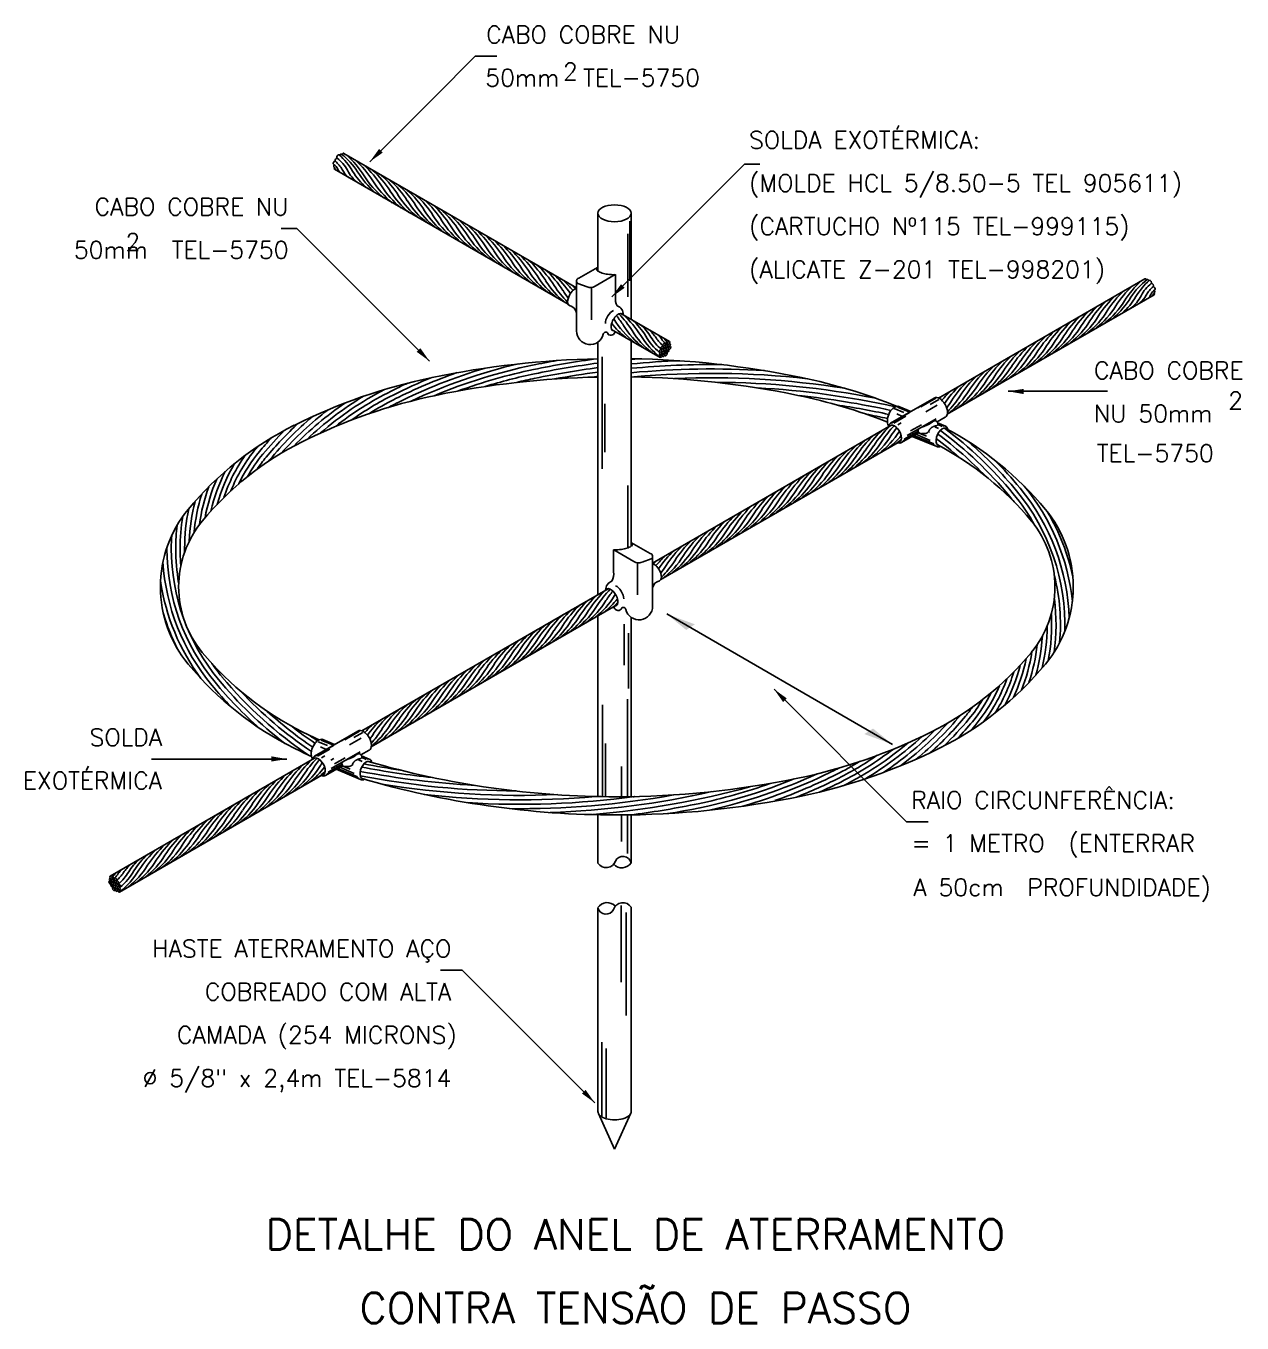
# Model space of a CAD drawing. Header units: millimetres. Extents: x -6664.7 to -6650.6, y -4620.2 to -4605.2.
import ezdxf
from ezdxf.enums import TextEntityAlignment as Align

# ---------------------------------------------------------------- set-up
doc = ezdxf.new("R2010")
doc.units = ezdxf.units.MM
doc.header["$LTSCALE"] = 10
doc.layers.add('Termotécnica', color=7, linetype='Continuous')
doc.styles.add('r140', font='romans.shx')
doc.styles.add('r80', font='romans.shx')

msp = doc.modelspace()

# ---------------------------------------------------------------- linework, layer by layer
at = {"layer": 'Termotécnica', "color": 2}
for p, q in [((-6659.953, -4606.049), (-6659.479, -4605.575)), ((-6659.229, -4605.575), (-6659.479, -4605.575)), ((-6660.701, -4606.798), (-6659.953, -4606.049)), ((-6658.307, -4608.258), (-6661.003, -4606.701)), ((-6658.403, -4608.449), (-6661.111, -4606.886)), ((-6657.898, -4608.364), (-6656.363, -4606.828)), ((-6656.183, -4606.828), (-6656.363, -4606.828)), ((-6658.058, -4607.395), (-6658.058, -4608.065)), ((-6657.675, -4607.395), (-6657.675, -4608.623)), ((-6661.546, -4607.572), (-6661.726, -4607.572)), ((-6660.01, -4609.107), (-6661.546, -4607.572)), ((-6658.281, -4608.147), (-6658.063, -4608.023)), ((-6658.09, -4608.241), (-6657.859, -4608.106)), ((-6657.855, -4608.106), (-6657.855, -4608.362)), ((-6654.116, -4609.535), (-6651.725, -4608.154)), ((-6658.307, -4608.315), (-6658.307, -4608.187)), ((-6658.185, -4608.248), (-6658.292, -4608.208)), ((-6658.134, -4608.256), (-6658.134, -4608.629)), ((-6658.307, -4608.315), (-6658.307, -4608.758)), ((-6654.012, -4609.721), (-6651.617, -4608.339)), ((-6657.229, -4608.88), (-6657.792, -4608.555)), ((-6657.337, -4609.065), (-6657.9, -4608.74)), ((-6658.058, -4608.887), (-6658.058, -4611.811)), ((-6657.675, -4608.87), (-6657.675, -4611.252)), ((-6653.308, -4609.457), (-6652.335, -4609.457)), ((-6652.155, -4609.457), (-6652.335, -4609.457)), ((-6657.426, -4611.446), (-6654.662, -4609.85)), ((-6654.335, -4609.889), (-6654.332, -4609.887)), ((-6657.33, -4611.637), (-6654.556, -4610.036)), ((-6657.878, -4611.294), (-6657.878, -4611.55)), ((-6657.643, -4611.429), (-6657.874, -4611.294)), ((-6657.452, -4611.335), (-6657.67, -4611.211)), ((-6657.599, -4611.444), (-6657.599, -4611.816)), ((-6657.548, -4611.435), (-6657.441, -4611.396)), ((-6657.426, -4611.503), (-6657.426, -4611.374)), ((-6657.426, -4611.503), (-6657.426, -4611.945)), ((-6660.793, -4613.39), (-6657.941, -4611.743)), ((-6660.685, -4613.574), (-6657.834, -4611.928)), ((-6658.058, -4612.058), (-6658.058, -4614.15)), ((-6657.262, -4612.036), (-6654.646, -4613.547)), ((-6657.675, -4612.075), (-6657.675, -4614.151)), ((-6656.019, -4612.907), (-6654.483, -4614.442)), ((-6663.708, -4615.073), (-6661.34, -4613.705)), ((-6662.98, -4613.716), (-6663.23, -4613.716)), ((-6661.661, -4613.716), (-6662.98, -4613.716)), ((-6663.601, -4615.258), (-6661.229, -4613.888)), ((-6658.058, -4614.362), (-6658.058, -4614.923)), ((-6657.675, -4614.363), (-6657.675, -4614.918)), ((-6654.233, -4614.442), (-6654.483, -4614.442)), ((-6658.058, -4615.438), (-6658.058, -4617.798)), ((-6657.675, -4615.432), (-6657.675, -4617.798)), ((-6659.632, -4616.162), (-6659.882, -4616.162)), ((-6658.096, -4617.697), (-6659.632, -4616.162)), ((-6657.865, -4618.235), (-6658.052, -4617.822)), ((-6657.865, -4618.235), (-6657.679, -4617.819))]:
    msp.add_line(p, q, dxfattribs=at)
at = {"layer": 'Termotécnica', "color": 1}
for p, q in [((-6657.688, -4607.485), (-6657.688, -4608.179)), ((-6657.714, -4607.633), (-6657.714, -4608.363)), ((-6657.256, -4608.888), (-6657.295, -4608.842)), ((-6658.01, -4609.057), (-6658.01, -4610.355)), ((-6657.979, -4610.161), (-6657.979, -4609.602)), ((-6657.713, -4610.547), (-6657.713, -4611.272)), ((-6657.754, -4612.153), (-6657.754, -4612.628)), ((-6657.705, -4612.257), (-6657.705, -4612.9)), ((-6658.005, -4613.089), (-6658.005, -4614.151)), ((-6657.716, -4613.021), (-6657.716, -4614.152)), ((-6657.97, -4613.536), (-6657.97, -4614.152)), ((-6657.784, -4613.802), (-6657.784, -4614.153)), ((-6662.1, -4614.144), (-6662.501, -4614.376)), ((-6662.099, -4614.39), (-6663.401, -4615.142)), ((-6657.784, -4614.364), (-6657.784, -4614.67)), ((-6657.716, -4614.364), (-6657.716, -4614.811)), ((-6663.682, -4615.081), (-6663.643, -4615.035)), ((-6657.788, -4615.413), (-6657.788, -4616.299)), ((-6657.732, -4615.493), (-6657.732, -4616.685)), ((-6658.014, -4616.995), (-6658.014, -4617.847)), ((-6657.965, -4617.069), (-6657.965, -4617.871))]:
    msp.add_line(p, q, dxfattribs=at)
at = {"layer": 'Termotécnica', "color": 2, "linetype": 'Continuous'}
for p, q in [((-6654.67, -4609.827), (-6654.165, -4609.535)), ((-6654.516, -4609.704), (-6654.626, -4609.658)), ((-6654.59, -4609.639), (-6654.448, -4609.698)), ((-6654.436, -4609.691), (-6654.572, -4609.634)), ((-6654.57, -4609.639), (-6654.44, -4609.694)), ((-6654.166, -4609.54), (-6654.355, -4609.649)), ((-6654.147, -4609.537), (-6654.317, -4609.636)), ((-6654.261, -4609.693), (-6654.129, -4609.616)), ((-6654.212, -4609.611), (-6654.109, -4609.552)), ((-6654.659, -4609.825), (-6654.45, -4609.704)), ((-6654.633, -4609.825), (-6654.491, -4609.743)), ((-6654.532, -4609.747), (-6654.598, -4609.719)), ((-6654.476, -4609.968), (-6654.14, -4609.774)), ((-6654.14, -4609.797), (-6654.145, -4609.8)), ((-6654.13, -4609.812), (-6654.037, -4609.758)), ((-6654.587, -4609.844), (-6654.548, -4609.821)), ((-6654.541, -4610.05), (-6654.341, -4609.934)), ((-6654.527, -4610.034), (-6654.345, -4609.929)), ((-6654.349, -4609.918), (-6654.511, -4610.011)), ((-6654.437, -4609.916), (-6654.313, -4609.844)), ((-6654.21, -4610.025), (-6654.376, -4609.955)), ((-6654.255, -4609.978), (-6654.349, -4609.939)), ((-6654.22, -4609.93), (-6654.232, -4609.925)), ((-6654.115, -4609.888), (-6654.157, -4609.87)), ((-6654.035, -4609.861), (-6654.124, -4609.823)), ((-6654.047, -4609.86), (-6654.121, -4609.829)), ((-6654.072, -4609.863), (-6654.121, -4609.843)), ((-6654.135, -4610.098), (-6654.418, -4609.979)), ((-6654.152, -4610.084), (-6654.411, -4609.975)), ((-6654.399, -4609.967), (-6654.17, -4610.064)), ((-6661.343, -4613.683), (-6660.839, -4613.392)), ((-6660.84, -4613.397), (-6661.028, -4613.505)), ((-6660.82, -4613.394), (-6660.99, -4613.492)), ((-6660.885, -4613.468), (-6660.782, -4613.409)), ((-6661.332, -4613.681), (-6661.123, -4613.561)), ((-6661.19, -4613.561), (-6661.299, -4613.515)), ((-6661.263, -4613.496), (-6661.121, -4613.555)), ((-6661.109, -4613.548), (-6661.245, -4613.491)), ((-6661.243, -4613.496), (-6661.113, -4613.55)), ((-6660.935, -4613.55), (-6660.802, -4613.473)), ((-6661.306, -4613.681), (-6661.164, -4613.6)), ((-6661.206, -4613.604), (-6661.272, -4613.576)), ((-6661.261, -4613.701), (-6661.221, -4613.678)), ((-6661.151, -4613.729), (-6661.118, -4613.711)), ((-6661.15, -4613.825), (-6660.813, -4613.631)), ((-6661.11, -4613.772), (-6660.987, -4613.701)), ((-6660.813, -4613.654), (-6660.818, -4613.657)), ((-6660.803, -4613.669), (-6660.71, -4613.615)), ((-6660.708, -4613.717), (-6660.797, -4613.68)), ((-6660.72, -4613.717), (-6660.794, -4613.685)), ((-6660.745, -4613.72), (-6660.794, -4613.7)), ((-6661.214, -4613.907), (-6661.014, -4613.791)), ((-6661.2, -4613.891), (-6661.018, -4613.786)), ((-6661.022, -4613.775), (-6661.184, -4613.868)), ((-6660.808, -4613.955), (-6661.091, -4613.835)), ((-6660.825, -4613.941), (-6661.084, -4613.831)), ((-6661.072, -4613.824), (-6660.843, -4613.921)), ((-6660.883, -4613.882), (-6661.05, -4613.811)), ((-6660.928, -4613.835), (-6661.022, -4613.795)), ((-6661.009, -4613.746), (-6661.005, -4613.743)), ((-6660.893, -4613.787), (-6660.905, -4613.782)), ((-6660.788, -4613.745), (-6660.83, -4613.727))]:
    msp.add_line(p, q, dxfattribs=at)
for points in [[(-6654.335, -4609.889), (-6654.339, -4609.892), (-6654.342, -4609.895), (-6654.344, -4609.898), (-6654.346, -4609.9), (-6654.348, -4609.903), (-6654.349, -4609.906), (-6654.349, -4609.909), (-6654.35, -4609.912), (-6654.35, -4609.915), (-6654.349, -4609.917), (-6654.349, -4609.92), (-6654.348, -4609.923), (-6654.347, -4609.926), (-6654.345, -4609.929), (-6654.343, -4609.931), (-6654.342, -4609.934), (-6654.34, -4609.936), (-6654.338, -4609.938), (-6654.336, -4609.94), (-6654.333, -4609.942), (-6654.331, -4609.943), (-6654.329, -4609.944), (-6654.327, -4609.945), (-6654.325, -4609.946), (-6654.323, -4609.947), (-6654.321, -4609.947), (-6654.319, -4609.947), (-6654.317, -4609.948), (-6654.315, -4609.948), (-6654.313, -4609.947), (-6654.311, -4609.947), (-6654.309, -4609.947), (-6654.307, -4609.947), (-6654.304, -4609.947), (-6654.301, -4609.947), (-6654.298, -4609.947), (-6654.295, -4609.947), (-6654.291, -4609.947), (-6654.287, -4609.947), (-6654.283, -4609.947), (-6654.278, -4609.946), (-6654.274, -4609.946), (-6654.269, -4609.945), (-6654.264, -4609.945), (-6654.259, -4609.944), (-6654.255, -4609.942), (-6654.251, -4609.941), (-6654.247, -4609.94), (-6654.244, -4609.938), (-6654.241, -4609.936), (-6654.238, -4609.933), (-6654.236, -4609.931), (-6654.234, -4609.928), (-6654.232, -4609.925), (-6654.23, -4609.922), (-6654.228, -4609.919), (-6654.227, -4609.916), (-6654.224, -4609.912), (-6654.222, -4609.909), (-6654.22, -4609.905), (-6654.218, -4609.902), (-6654.215, -4609.898), (-6654.213, -4609.895), (-6654.21, -4609.892), (-6654.207, -4609.888), (-6654.204, -4609.885), (-6654.201, -4609.882), (-6654.198, -4609.879), (-6654.194, -4609.876), (-6654.19, -4609.874), (-6654.185, -4609.871), (-6654.18, -4609.869), (-6654.175, -4609.866), (-6654.169, -4609.864), (-6654.163, -4609.862), (-6654.157, -4609.86), (-6654.151, -4609.858), (-6654.145, -4609.857), (-6654.139, -4609.855), (-6654.134, -4609.853), (-6654.13, -4609.851), (-6654.127, -4609.849), (-6654.124, -4609.847), (-6654.122, -4609.845), (-6654.12, -4609.843), (-6654.119, -4609.84), (-6654.119, -4609.837), (-6654.12, -4609.834), (-6654.12, -4609.831), (-6654.122, -4609.827), (-6654.124, -4609.824), (-6654.126, -4609.82), (-6654.128, -4609.816), (-6654.13, -4609.813), (-6654.132, -4609.81), (-6654.134, -4609.807), (-6654.136, -4609.805), (-6654.137, -4609.804), (-6654.138, -4609.803), (-6654.14, -4609.802), (-6654.141, -4609.801), (-6654.142, -4609.801), (-6654.143, -4609.8), (-6654.145, -4609.8), (-6654.147, -4609.799), (-6654.149, -4609.799), (-6654.151, -4609.799), (-6654.154, -4609.799), (-6654.157, -4609.799), (-6654.16, -4609.799), (-6654.163, -4609.8), (-6654.166, -4609.8), (-6654.169, -4609.802), (-6654.172, -4609.804), (-6654.175, -4609.806), (-6654.178, -4609.808), (-6654.181, -4609.81), (-6654.184, -4609.813), (-6654.187, -4609.815), (-6654.191, -4609.818), (-6654.194, -4609.82), (-6654.197, -4609.822), (-6654.2, -4609.824), (-6654.203, -4609.826), (-6654.206, -4609.828), (-6654.21, -4609.83), (-6654.213, -4609.832), (-6654.217, -4609.834), (-6654.22, -4609.836), (-6654.224, -4609.838), (-6654.228, -4609.84), (-6654.233, -4609.842), (-6654.237, -4609.844), (-6654.241, -4609.846), (-6654.246, -4609.848), (-6654.251, -4609.85), (-6654.256, -4609.852), (-6654.261, -4609.854), (-6654.267, -4609.856), (-6654.272, -4609.858), (-6654.278, -4609.86), (-6654.284, -4609.863), (-6654.289, -4609.865), (-6654.295, -4609.867), (-6654.301, -4609.87), (-6654.306, -4609.873), (-6654.312, -4609.875), (-6654.317, -4609.878), (-6654.322, -4609.881), (-6654.327, -4609.884), (-6654.332, -4609.887)], [(-6661.009, -4613.746), (-6661.012, -4613.749), (-6661.015, -4613.752), (-6661.017, -4613.754), (-6661.019, -4613.757), (-6661.021, -4613.76), (-6661.022, -4613.763), (-6661.023, -4613.766), (-6661.023, -4613.768), (-6661.023, -4613.771), (-6661.023, -4613.774), (-6661.022, -4613.777), (-6661.021, -4613.78), (-6661.02, -4613.783), (-6661.018, -4613.785), (-6661.017, -4613.788), (-6661.015, -4613.79), (-6661.013, -4613.793), (-6661.011, -4613.795), (-6661.009, -4613.797), (-6661.006, -4613.798), (-6661.004, -4613.8), (-6661.002, -4613.801), (-6661, -4613.802), (-6660.998, -4613.803), (-6660.996, -4613.804), (-6660.994, -4613.804), (-6660.992, -4613.804), (-6660.99, -4613.804), (-6660.989, -4613.804), (-6660.987, -4613.804), (-6660.984, -4613.804), (-6660.982, -4613.804), (-6660.98, -4613.804), (-6660.977, -4613.804), (-6660.974, -4613.804), (-6660.971, -4613.804), (-6660.968, -4613.804), (-6660.964, -4613.804), (-6660.96, -4613.804), (-6660.956, -4613.803), (-6660.952, -4613.803), (-6660.947, -4613.803), (-6660.942, -4613.802), (-6660.937, -4613.801), (-6660.933, -4613.8), (-6660.928, -4613.799), (-6660.924, -4613.798), (-6660.92, -4613.796), (-6660.917, -4613.794), (-6660.914, -4613.792), (-6660.911, -4613.79), (-6660.909, -4613.788), (-6660.907, -4613.785), (-6660.905, -4613.782), (-6660.903, -4613.779), (-6660.902, -4613.776), (-6660.9, -4613.772), (-6660.898, -4613.769), (-6660.896, -4613.766), (-6660.893, -4613.762), (-6660.891, -4613.759), (-6660.889, -4613.755), (-6660.886, -4613.752), (-6660.883, -4613.748), (-6660.881, -4613.745), (-6660.878, -4613.742), (-6660.874, -4613.739), (-6660.871, -4613.736), (-6660.867, -4613.733), (-6660.863, -4613.73), (-6660.858, -4613.728), (-6660.853, -4613.725), (-6660.848, -4613.723), (-6660.842, -4613.721), (-6660.836, -4613.719), (-6660.83, -4613.717), (-6660.824, -4613.715), (-6660.818, -4613.713), (-6660.812, -4613.712), (-6660.808, -4613.71), (-6660.803, -4613.708), (-6660.8, -4613.706), (-6660.797, -4613.704), (-6660.795, -4613.702), (-6660.793, -4613.699), (-6660.793, -4613.697), (-6660.792, -4613.694), (-6660.793, -4613.691), (-6660.794, -4613.687), (-6660.795, -4613.684), (-6660.797, -4613.68), (-6660.799, -4613.677), (-6660.801, -4613.673), (-6660.803, -4613.67), (-6660.805, -4613.667), (-6660.807, -4613.664), (-6660.809, -4613.662), (-6660.81, -4613.661), (-6660.811, -4613.659), (-6660.813, -4613.658), (-6660.814, -4613.658), (-6660.815, -4613.657), (-6660.817, -4613.657), (-6660.818, -4613.657), (-6660.82, -4613.656), (-6660.822, -4613.656), (-6660.825, -4613.656), (-6660.827, -4613.655), (-6660.83, -4613.655), (-6660.833, -4613.656), (-6660.836, -4613.656), (-6660.839, -4613.657), (-6660.842, -4613.659), (-6660.845, -4613.66), (-6660.848, -4613.662), (-6660.851, -4613.665), (-6660.854, -4613.667), (-6660.857, -4613.669), (-6660.861, -4613.672), (-6660.864, -4613.674), (-6660.867, -4613.677), (-6660.87, -4613.679), (-6660.873, -4613.681), (-6660.876, -4613.683), (-6660.88, -4613.685), (-6660.883, -4613.687), (-6660.886, -4613.689), (-6660.89, -4613.691), (-6660.894, -4613.693), (-6660.897, -4613.695), (-6660.901, -4613.697), (-6660.906, -4613.699), (-6660.91, -4613.701), (-6660.915, -4613.703), (-6660.919, -4613.705), (-6660.924, -4613.707), (-6660.929, -4613.709), (-6660.935, -4613.711), (-6660.94, -4613.713), (-6660.946, -4613.715), (-6660.951, -4613.717), (-6660.957, -4613.719), (-6660.963, -4613.722), (-6660.968, -4613.724), (-6660.974, -4613.727), (-6660.98, -4613.729), (-6660.985, -4613.732), (-6660.991, -4613.735), (-6660.996, -4613.738), (-6661, -4613.74), (-6661.005, -4613.743)]]:
    msp.add_lwpolyline(points, dxfattribs=at)
at = {"layer": 'Termotécnica', "color": 1}
for centre, radius, start, end in [((-6661.341, -4607.073), 0.37, 30.3266, 49.3529), ((-6661.352, -4607.104), 0.443, 27.8916, 51.8956), ((-6661.609, -4607.336), 0.829, 31.1561, 48.2228), ((-6661.572, -4607.392), 0.872, 33.2358, 51.565), ((-6661.803, -4607.625), 1.23, 32.6958, 47.3042), ((-6661.702, -4607.683), 1.23, 32.6958, 47.3042), ((-6661.185, -4606.933), 0.123, 23.4003, 58.2522), ((-6661.25, -4606.959), 0.168, 22.5158, 37.6287), ((-6660.874, -4606.777), 0.225, 208.3621, 220.5033), ((-6660.788, -4606.777), 0.258, 205.0488, 231.9622), ((-6660.558, -4606.685), 0.455, 207.7193, 231.3103), ((-6660.208, -4606.493), 0.807, 210.9261, 228.5641), ((-6659.808, -4606.25), 1.23, 212.6958, 227.3042), ((-6661.602, -4607.741), 1.23, 32.6958, 47.3042), ((-6661.502, -4607.799), 1.23, 32.6958, 47.3042), ((-6661.402, -4607.856), 1.23, 32.6958, 47.3042), ((-6659.924, -4606.438), 0.992, 211.7897, 231.5197), ((-6659.824, -4606.496), 0.992, 211.7897, 231.5197), ((-6659.724, -4606.554), 0.992, 211.7897, 231.5197), ((-6661.302, -4607.914), 1.23, 32.6958, 47.3042), ((-6661.202, -4607.972), 1.23, 32.6958, 47.3042), ((-6659.624, -4606.612), 0.992, 211.7897, 231.5197), ((-6659.524, -4606.669), 0.992, 211.7897, 231.5197), ((-6661.101, -4608.03), 1.23, 32.6958, 47.3042), ((-6659.423, -4606.727), 0.992, 211.7897, 231.5197), ((-6661.001, -4608.088), 1.23, 32.6958, 47.3042), ((-6660.901, -4608.145), 1.23, 32.6958, 47.3042), ((-6659.323, -4606.785), 0.992, 211.7897, 231.5197), ((-6659.223, -4606.843), 0.992, 211.7897, 231.5197), ((-6660.801, -4608.203), 1.23, 32.6958, 47.3042), ((-6660.701, -4608.261), 1.23, 32.6958, 47.3042), ((-6659.123, -4606.901), 0.992, 211.7897, 231.5197), ((-6659.023, -4606.959), 0.992, 211.7897, 231.5197), ((-6660.601, -4608.319), 1.23, 32.6958, 47.3042), ((-6658.923, -4607.016), 0.992, 211.7897, 231.5197), ((-6660.5, -4608.377), 1.23, 32.6958, 47.3042), ((-6660.4, -4608.435), 1.23, 32.6958, 47.3042), ((-6658.822, -4607.074), 0.992, 211.7897, 231.5197), ((-6658.722, -4607.132), 0.992, 211.7897, 231.5197), ((-6660.3, -4608.492), 1.23, 32.6958, 47.3042), ((-6660.2, -4608.55), 1.23, 32.6958, 47.3042), ((-6660.1, -4608.608), 1.23, 32.6958, 47.3042), ((-6658.622, -4607.19), 0.992, 211.7897, 231.5197), ((-6658.522, -4607.248), 0.992, 211.7897, 231.5197), ((-6658.422, -4607.306), 0.992, 211.7897, 231.5197), ((-6660, -4608.666), 1.23, 32.6958, 47.3042), ((-6659.899, -4608.724), 1.23, 32.6958, 47.3042), ((-6658.322, -4607.363), 0.992, 211.7897, 231.5197), ((-6658.221, -4607.421), 0.992, 211.7897, 231.5197), ((-6659.799, -4608.782), 1.23, 32.6958, 47.3042), ((-6658.121, -4607.479), 0.992, 211.7897, 231.5197), ((-6659.699, -4608.839), 1.23, 32.6958, 47.3042), ((-6659.599, -4608.897), 1.23, 32.6958, 47.3042), ((-6658.021, -4607.537), 0.992, 211.7897, 231.5197), ((-6657.921, -4607.595), 0.992, 211.7897, 231.5197), ((-6659.499, -4608.955), 1.23, 32.6958, 47.3042), ((-6659.398, -4609.013), 1.23, 33.8958, 47.3042), ((-6657.821, -4607.653), 0.992, 211.7897, 231.5197), ((-6657.721, -4607.71), 0.992, 211.7897, 225.9712), ((-6659.298, -4609.071), 1.23, 39.3822, 47.3042), ((-6657.62, -4607.768), 0.992, 211.7897, 217.957), ((-6659.198, -4609.129), 1.23, 44.2791, 47.3042), ((-6651.126, -4609.191), 1.23, 133.1944, 147.3042), ((-6651.026, -4609.133), 1.23, 133.1944, 147.3042), ((-6650.925, -4609.075), 1.23, 133.1944, 147.3042), ((-6651.156, -4608.845), 0.872, 128.435, 146.7642), ((-6651.119, -4608.789), 0.829, 131.7772, 148.8439), ((-6651.376, -4608.557), 0.443, 128.1044, 152.1084), ((-6651.387, -4608.526), 0.37, 130.6471, 149.6734), ((-6651.543, -4608.386), 0.123, 121.7478, 156.5997), ((-6651.478, -4608.412), 0.168, 142.3713, 157.4842), ((-6651.326, -4609.307), 1.23, 133.1944, 147.3042), ((-6651.226, -4609.249), 1.23, 133.1944, 147.3042), ((-6652.804, -4607.888), 0.992, 308.4803, 328.2103), ((-6652.92, -4607.703), 1.23, 312.6958, 327.3042), ((-6652.52, -4607.946), 0.807, 311.4359, 329.0739), ((-6652.17, -4608.138), 0.455, 308.6897, 332.2807), ((-6651.941, -4608.23), 0.258, 308.0378, 334.9512), ((-6651.854, -4608.23), 0.225, 319.4967, 331.6379), ((-6658.797, -4609.36), 1.23, 32.6958, 39.2056), ((-6658.697, -4609.418), 1.23, 32.6958, 44.1805), ((-6658.598, -4609.475), 1.23, 32.6958, 47.3042), ((-6651.627, -4609.48), 1.23, 133.1944, 147.3042), ((-6651.526, -4609.422), 1.23, 133.1944, 147.3042), ((-6653.104, -4608.062), 0.992, 308.4803, 328.2103), ((-6651.426, -4609.364), 1.23, 133.1944, 147.3042), ((-6653.004, -4608.004), 0.992, 308.4803, 328.2103), ((-6652.904, -4607.946), 0.992, 308.4803, 328.2103), ((-6657.12, -4608.057), 0.992, 218.1925, 231.5197), ((-6657.019, -4608.115), 0.992, 210.3852, 231.5197), ((-6656.919, -4608.173), 0.992, 211.7897, 231.5197), ((-6658.159, -4609.206), 0.761, 30.6583, 49.3417), ((-6656.819, -4608.231), 0.992, 211.7897, 231.5197), ((-6657.892, -4609.083), 0.514, 29.5979, 50.4021), ((-6657.919, -4609.207), 0.649, 34.5242, 45.4758), ((-6651.927, -4609.654), 1.23, 133.1944, 147.3042), ((-6651.827, -4609.596), 1.23, 133.1944, 147.3042), ((-6653.405, -4608.235), 0.992, 308.4803, 328.2103), ((-6651.727, -4609.538), 1.23, 133.1944, 147.3042), ((-6653.305, -4608.177), 0.992, 308.4803, 328.2103), ((-6653.204, -4608.12), 0.992, 308.4803, 328.2103), ((-6656.719, -4608.288), 0.992, 211.7897, 231.5197), ((-6656.837, -4608.418), 0.779, 210.883, 229.117), ((-6656.915, -4608.505), 0.621, 211.4044, 228.5956), ((-6656.504, -4608.181), 1.099, 216.7715, 223.2285), ((-6657.649, -4609.11), 0.418, 38.4865, 48.8227), ((-6656.908, -4608.543), 0.516, 216.6069, 223.3931), ((-6652.127, -4609.769), 1.23, 133.1944, 147.3042), ((-6652.027, -4609.711), 1.23, 133.1944, 147.3042), ((-6653.605, -4608.351), 0.992, 308.4803, 328.2103), ((-6653.505, -4608.293), 0.992, 308.4803, 328.2103), ((-6652.428, -4609.943), 1.23, 133.1944, 147.3042), ((-6652.328, -4609.885), 1.23, 133.1944, 147.3042), ((-6653.906, -4608.524), 0.992, 308.4803, 328.2103), ((-6652.228, -4609.827), 1.23, 133.1944, 147.3042), ((-6653.805, -4608.467), 0.992, 308.4803, 328.2103), ((-6653.705, -4608.409), 0.992, 308.4803, 328.2103), ((-6657.55, -4615.265), 6.342, 106.6402, 116.5651), ((-6657.55, -4615.265), 6.291, 103.1739, 115.1435), ((-6657.55, -4615.265), 6.24, 101.7009, 112.6839), ((-6657.55, -4615.265), 6.189, 101.7009, 110.1008), ((-6656.739, -4619.178), 10.236, 100.0717, 101.7009), ((-6656.739, -4619.178), 10.185, 97.4636, 101.7009), ((-6656.739, -4619.178), 10.134, 97.4787, 101.7009), ((-6656.739, -4619.178), 10.082, 97.5169, 101.7009), ((-6656.739, -4619.178), 10.134, 94.8107, 95.297), ((-6656.739, -4619.178), 10.082, 92.1053, 95.324), ((-6656.739, -4619.178), 10.031, 89.3384, 95.3513), ((-6656.739, -4619.178), 9.98, 86.4994, 95.3788), ((-6652.628, -4610.058), 1.23, 133.1944, 147.3042), ((-6652.528, -4610.001), 1.23, 133.1944, 147.3042), ((-6654.106, -4608.64), 0.992, 308.4803, 328.2103), ((-6654.006, -4608.582), 0.992, 308.4803, 328.2103), ((-6657.55, -4615.265), 6.496, 114.6527, 116.5651), ((-6657.55, -4615.265), 6.445, 112.1893, 116.5651), ((-6657.55, -4615.265), 6.394, 109.586, 116.5651), ((-6657.55, -4615.265), 6.138, 101.7009, 107.1883), ((-6657.55, -4615.265), 6.086, 101.7009, 103.7822), ((-6656.739, -4619.178), 10.031, 97.5555, 100.4705), ((-6656.739, -4619.178), 9.98, 97.5945, 97.8672), ((-6656.739, -4619.178), 9.929, 83.5851, 95.22), ((-6656.739, -4619.178), 9.877, 81.0227, 92.5212), ((-6656.739, -4619.178), 9.826, 78.8562, 89.7618), ((-6652.929, -4610.232), 1.23, 133.1945, 147.3042), ((-6652.829, -4610.174), 1.23, 133.1944, 147.3042), ((-6654.406, -4608.814), 0.992, 308.4803, 328.2103), ((-6652.728, -4610.116), 1.23, 133.1944, 147.3042), ((-6654.306, -4608.756), 0.992, 308.4803, 328.2103), ((-6654.206, -4608.698), 0.992, 308.4803, 328.2103), ((-6658.78, -4612.805), 3.797, 117.4743, 130.9809), ((-6658.78, -4612.805), 3.745, 116.5651, 128.2752), ((-6658.78, -4612.805), 3.694, 116.5651, 125.3209), ((-6656.739, -4619.178), 9.775, 77.4536, 86.9317), ((-6656.739, -4619.178), 9.724, 77.6854, 84.0193), ((-6653.229, -4610.405), 1.23, 133.1945, 135.3175), ((-6653.129, -4610.348), 1.23, 133.1945, 140.2435), ((-6653.029, -4610.29), 1.23, 133.1945, 145.692), ((-6654.707, -4608.987), 0.992, 314.6327, 328.2103), ((-6654.607, -4608.929), 0.992, 308.4803, 328.2103), ((-6654.507, -4608.871), 0.992, 308.4803, 328.2103), ((-6658.78, -4612.805), 3.899, 124.5306, 135.8655), ((-6658.78, -4612.805), 3.848, 121.2349, 133.4885), ((-6658.78, -4612.805), 3.643, 116.5651, 122.0419), ((-6658.78, -4612.805), 3.592, 116.5651, 118.3127), ((-6656.739, -4619.178), 9.673, 77.7848, 81.4032), ((-6654.807, -4609.045), 0.992, 322.6158, 328.2103), ((-6658.78, -4612.805), 4.002, 130.206, 140.3607), ((-6658.78, -4612.805), 3.95, 127.4945, 138.2481), ((-6656.804, -4619.215), 9.673, 77.4601, 78.9751), ((-6658.78, -4612.805), 4.104, 135.1036, 140.3607), ((-6658.78, -4612.805), 4.053, 132.7174, 140.3607), ((-6653.93, -4610.81), 1.23, 133.1945, 147.3042), ((-6653.83, -4610.752), 1.23, 133.8479, 147.3042), ((-6655.408, -4609.392), 0.992, 307.4734, 327.9514), ((-6653.73, -4610.695), 1.23, 136.9765, 147.3042), ((-6653.63, -4610.637), 1.23, 141.9318, 147.3042), ((-6656.922, -4613.686), 4.667, 44.0174, 53.1297), ((-6656.922, -4613.686), 4.719, 39.6393, 53.1585), ((-6656.922, -4613.686), 4.77, 39.6393, 52.881), ((-6658.78, -4612.805), 4.206, 139.9162, 140.3607), ((-6658.78, -4612.805), 4.155, 137.4984, 140.3607), ((-6654.231, -4610.984), 1.23, 133.1945, 147.3042), ((-6654.131, -4610.926), 1.23, 133.1945, 147.3042), ((-6655.709, -4609.565), 0.992, 308.4803, 328.2103), ((-6654.031, -4610.868), 1.23, 133.1945, 147.3042), ((-6655.608, -4609.508), 0.992, 308.4803, 328.2103), ((-6655.508, -4609.45), 0.992, 307.4734, 328.2103), ((-6655.308, -4609.334), 0.992, 307.4734, 320.1834), ((-6655.208, -4609.276), 0.992, 307.4734, 311.9784), ((-6656.971, -4613.715), 4.667, 48.4087, 52.6375), ((-6656.922, -4613.686), 4.821, 39.6393, 49.1621), ((-6660.623, -4611.278), 1.865, 144.6169, 161.5676), ((-6660.623, -4611.278), 1.814, 140.3607, 158.356), ((-6660.623, -4611.278), 1.762, 140.3607, 154.8267), ((-6660.623, -4611.278), 1.711, 140.3607, 150.8874), ((-6660.623, -4611.278), 1.66, 140.3607, 146.392), ((-6660.623, -4611.278), 1.609, 140.3607, 141.0814), ((-6654.532, -4611.157), 1.23, 133.1945, 147.3042), ((-6654.431, -4611.099), 1.23, 133.1945, 147.3042), ((-6656.009, -4609.739), 0.992, 308.4803, 328.2103), ((-6654.331, -4611.042), 1.23, 133.1945, 147.3042), ((-6655.909, -4609.681), 0.992, 308.4803, 328.2103), ((-6655.809, -4609.623), 0.992, 308.4803, 328.2103), ((-6656.922, -4613.686), 4.872, 39.6393, 44.7932), ((-6660.623, -4611.278), 1.967, 153.0254, 167.2704), ((-6660.623, -4611.278), 1.916, 149.0986, 164.524), ((-6654.732, -4611.273), 1.23, 133.1945, 147.3042), ((-6654.632, -4611.215), 1.23, 133.1945, 147.3042), ((-6656.209, -4609.855), 0.992, 308.4803, 328.2103), ((-6656.109, -4609.797), 0.992, 308.4803, 328.2103), ((-6660.623, -4611.278), 2.07, 159.7538, 172.3011), ((-6660.623, -4611.278), 2.018, 156.5463, 169.8406), ((-6655.032, -4611.446), 1.23, 133.1945, 147.3042), ((-6654.932, -4611.389), 1.23, 133.1945, 147.3042), ((-6656.51, -4610.028), 0.992, 308.4803, 328.2103), ((-6654.832, -4611.331), 1.23, 133.1945, 147.3042), ((-6656.41, -4609.97), 0.992, 308.4803, 328.2103), ((-6656.31, -4609.912), 0.992, 308.4803, 328.2103), ((-6655.079, -4612.16), 2.531, 6.1136, 39.3921), ((-6660.623, -4611.278), 2.121, 162.7107, 174.92), ((-6655.233, -4611.562), 1.23, 133.1945, 147.3042), ((-6655.133, -4611.504), 1.23, 133.1945, 147.3042), ((-6656.71, -4610.144), 0.992, 308.4803, 328.2103), ((-6656.61, -4610.086), 0.992, 308.4803, 328.2103), ((-6655.079, -4612.16), 2.326, 37.7016, 39.6393), ((-6655.079, -4612.16), 2.377, 28.8747, 39.6393), ((-6655.079, -4612.16), 2.428, 358.1011, 39.6393), ((-6655.079, -4612.16), 2.479, 1.7166, 39.6393), ((-6660.623, -4611.278), 2.223, 168.0393, 180), ((-6660.623, -4611.278), 2.172, 165.4614, 177.7981), ((-6655.533, -4611.736), 1.23, 133.1945, 147.3042), ((-6655.433, -4611.678), 1.23, 133.1945, 147.3042), ((-6657.011, -4610.317), 0.992, 308.4803, 328.2103), ((-6655.333, -4611.62), 1.23, 133.1945, 147.3042), ((-6656.911, -4610.259), 0.992, 308.4803, 328.2103), ((-6656.81, -4610.202), 0.992, 308.4803, 328.2103), ((-6655.079, -4612.16), 2.582, 12.3782, 30.3322), ((-6660.623, -4611.278), 2.326, 173.3369, 180), ((-6660.623, -4611.278), 2.275, 170.5938, 180), ((-6655.834, -4611.909), 1.23, 133.1945, 147.3042), ((-6655.734, -4611.851), 1.23, 133.1945, 147.3042), ((-6657.311, -4610.491), 0.992, 308.4803, 328.2103), ((-6655.633, -4611.793), 1.23, 133.1945, 147.3042), ((-6657.211, -4610.433), 0.992, 308.4803, 328.2103), ((-6657.111, -4610.375), 0.992, 308.4803, 328.2103), ((-6660.623, -4611.278), 2.377, 176.3328, 180), ((-6656.034, -4612.025), 1.23, 133.1945, 147.3042), ((-6655.934, -4611.967), 1.23, 133.1945, 147.3042), ((-6657.512, -4610.606), 0.992, 308.4803, 328.2103), ((-6657.411, -4610.549), 0.992, 308.4803, 328.2103), ((-6660.623, -4611.278), 2.428, 179.6856, 180), ((-6660.623, -4611.278), 2.428, 180, 219.6393), ((-6660.623, -4611.278), 2.377, 180, 219.6393), ((-6660.623, -4611.278), 2.326, 180, 189.7955), ((-6660.623, -4611.278), 2.275, 180, 184.8643), ((-6660.623, -4611.278), 2.223, 180, 181.0433), ((-6656.335, -4612.198), 1.23, 133.1945, 146.15), ((-6656.234, -4612.14), 1.23, 133.1945, 147.3042), ((-6657.812, -4610.78), 0.992, 308.4803, 328.2103), ((-6656.134, -4612.083), 1.23, 133.1945, 147.3042), ((-6657.712, -4610.722), 0.992, 308.4803, 328.2103), ((-6657.612, -4610.664), 0.992, 308.4803, 328.2103), ((-6660.623, -4611.278), 2.479, 183.5924, 219.6393), ((-6656.535, -4612.314), 1.23, 133.1945, 135.8139), ((-6656.435, -4612.256), 1.23, 133.1945, 140.663), ((-6658.012, -4610.896), 0.992, 314.0497, 328.2103), ((-6657.912, -4610.838), 0.992, 307.4733, 328.2103), ((-6658.113, -4610.953), 0.992, 322.0854, 328.2103), ((-6655.079, -4612.16), 2.377, 354.9428, 13.8357), ((-6660.623, -4611.278), 2.531, 188.5327, 216.5226), ((-6657.132, -4612.661), 1.23, 132.6958, 147.3042), ((-6657.032, -4612.603), 1.23, 135.9971, 147.3042), ((-6657.332, -4612.777), 1.23, 132.6958, 147.3042), ((-6657.232, -4612.719), 1.23, 132.6958, 147.3042), ((-6658.81, -4611.359), 0.992, 308.4803, 328.2103), ((-6658.709, -4611.301), 0.992, 308.4803, 328.2103), ((-6658.609, -4611.243), 0.992, 308.4803, 321.5146), ((-6656.931, -4612.546), 1.23, 140.9099, 147.3042), ((-6658.509, -4611.185), 0.992, 308.4803, 313.4503), ((-6655.079, -4612.16), 2.326, 352.0922, 7.3513), ((-6660.623, -4611.278), 2.582, 197.0036, 206.8057), ((-6657.633, -4612.95), 1.23, 132.6958, 147.3042), ((-6657.532, -4612.893), 1.23, 132.6958, 147.3042), ((-6659.11, -4611.532), 0.992, 308.4803, 328.2103), ((-6657.432, -4612.835), 1.23, 132.6958, 147.3042), ((-6659.01, -4611.474), 0.992, 308.4803, 328.2103), ((-6658.91, -4611.416), 0.992, 308.4803, 328.2103), ((-6655.079, -4612.16), 2.275, 349.4653, 3.0074), ((-6657.833, -4613.066), 1.23, 132.6958, 147.3042), ((-6657.733, -4613.008), 1.23, 132.6958, 147.3042), ((-6659.31, -4611.648), 0.992, 308.4803, 328.2103), ((-6659.21, -4611.59), 0.992, 308.4803, 328.2103), ((-6655.079, -4612.16), 2.223, 346.9685, 359.4886), ((-6658.133, -4613.24), 1.23, 132.6958, 147.3042), ((-6658.033, -4613.182), 1.23, 132.6958, 147.3042), ((-6659.611, -4611.821), 0.992, 308.4803, 328.2103), ((-6657.933, -4613.124), 1.23, 132.6958, 147.3042), ((-6659.511, -4611.763), 0.992, 308.4803, 328.2103), ((-6659.411, -4611.706), 0.992, 308.4803, 328.2103), ((-6655.079, -4612.16), 2.172, 344.3518, 356.4425), ((-6658.434, -4613.413), 1.23, 132.6958, 147.3042), ((-6658.334, -4613.355), 1.23, 132.6958, 147.3042), ((-6659.911, -4611.995), 0.992, 308.4803, 328.2103), ((-6658.234, -4613.297), 1.23, 132.6958, 147.3042), ((-6659.811, -4611.937), 0.992, 308.4803, 328.2103), ((-6659.711, -4611.879), 0.992, 308.4803, 328.2103), ((-6655.079, -4612.16), 2.07, 338.546, 351.2111), ((-6655.079, -4612.16), 2.121, 341.5561, 353.712), ((-6660.623, -4611.278), 2.326, 214.945, 219.6393), ((-6658.634, -4613.529), 1.23, 132.6958, 147.3042), ((-6658.534, -4613.471), 1.23, 132.6958, 147.3042), ((-6660.112, -4612.11), 0.992, 308.4803, 328.2103), ((-6660.012, -4612.053), 0.992, 308.4803, 328.2103), ((-6655.079, -4612.16), 1.967, 331.6721, 346.146), ((-6655.079, -4612.16), 2.018, 335.2739, 348.7557), ((-6658.78, -4609.752), 4.77, 219.6393, 232.4592), ((-6658.78, -4609.752), 4.719, 219.6393, 236.2528), ((-6658.935, -4613.702), 1.23, 132.6958, 147.3042), ((-6658.835, -4613.644), 1.23, 132.6958, 147.3042), ((-6660.412, -4612.284), 0.992, 308.4803, 328.2103), ((-6658.734, -4613.587), 1.23, 132.6958, 147.3042), ((-6660.312, -4612.226), 0.992, 308.4803, 328.2103), ((-6660.212, -4612.168), 0.992, 308.4803, 328.2103), ((-6655.079, -4612.16), 1.865, 323.0072, 340.3433), ((-6655.079, -4612.16), 1.916, 327.6389, 343.3538), ((-6658.78, -4609.752), 4.872, 219.6393, 223.7025), ((-6658.78, -4609.752), 4.821, 219.6393, 228.4025), ((-6658.78, -4609.752), 4.667, 222.8837, 236.1806), ((-6659.135, -4613.818), 1.23, 132.6958, 147.3042), ((-6659.035, -4613.76), 1.23, 132.6958, 147.3042), ((-6660.613, -4612.4), 0.992, 308.4803, 328.2103), ((-6660.512, -4612.342), 0.992, 308.4803, 328.2103), ((-6655.079, -4612.16), 1.814, 317.4635, 337.0665), ((-6655.079, -4612.16), 1.762, 320.3607, 333.4557), ((-6659.436, -4613.991), 1.23, 132.6958, 147.3042), ((-6659.335, -4613.934), 1.23, 132.6958, 147.3042), ((-6660.913, -4612.573), 0.992, 308.4803, 328.2103), ((-6659.235, -4613.876), 1.23, 132.6958, 147.3042), ((-6660.813, -4612.515), 0.992, 308.4803, 328.2103), ((-6660.713, -4612.457), 0.992, 308.4803, 328.2103), ((-6655.079, -4612.16), 1.66, 320.3607, 324.7662), ((-6655.079, -4612.16), 1.711, 320.3607, 329.4099), ((-6658.78, -4609.752), 4.616, 227.6613, 235.9926), ((-6659.736, -4614.165), 1.23, 132.6958, 143.821), ((-6659.636, -4614.107), 1.23, 132.6958, 147.3042), ((-6659.536, -4614.049), 1.23, 132.6958, 147.3042), ((-6661.113, -4612.689), 0.992, 308.4803, 328.2103), ((-6661.013, -4612.631), 0.992, 308.4803, 328.2103), ((-6656.922, -4610.633), 4.002, 309.5528, 319.913), ((-6656.922, -4610.633), 4.053, 312.0806, 320.3607), ((-6656.922, -4610.633), 4.104, 314.4512, 320.3607), ((-6658.78, -4609.752), 4.565, 231.7551, 235.9562), ((-6659.936, -4614.281), 1.23, 132.6958, 133.7845), ((-6659.836, -4614.223), 1.23, 132.6958, 138.5729), ((-6661.414, -4612.862), 0.992, 317.309, 328.2103), ((-6661.314, -4612.804), 0.992, 309.4279, 328.2103), ((-6661.214, -4612.747), 0.992, 308.4803, 328.2103), ((-6656.922, -4610.633), 3.899, 303.8313, 315.2157), ((-6656.922, -4610.633), 3.95, 306.821, 317.5535), ((-6656.922, -4610.633), 4.155, 316.8015, 320.3607), ((-6658.751, -4609.723), 4.565, 234.6383, 235.9562), ((-6661.514, -4612.92), 0.992, 325.1889, 328.2103), ((-6656.922, -4610.633), 3.797, 296.6903, 310.3271), ((-6656.922, -4610.633), 3.848, 300.501, 312.851), ((-6660.437, -4614.57), 1.23, 135.3377, 147.3042), ((-6656.922, -4610.633), 3.694, 296.5651, 304.6218), ((-6656.922, -4610.633), 3.745, 296.5651, 307.6014), ((-6660.738, -4614.743), 1.23, 132.6958, 147.3042), ((-6660.638, -4614.685), 1.23, 132.6958, 147.3042), ((-6662.215, -4613.325), 0.992, 308.4803, 328.2103), ((-6660.537, -4614.627), 1.23, 132.6958, 147.3042), ((-6662.115, -4613.267), 0.992, 308.4803, 328.2103), ((-6662.015, -4613.209), 0.992, 308.4803, 322.8284), ((-6660.337, -4614.512), 1.23, 140.1589, 147.3042), ((-6661.915, -4613.151), 0.992, 308.4723, 314.6905), ((-6660.237, -4614.454), 1.23, 145.5298, 147.3042), ((-6658.963, -4604.26), 9.775, 259.1002, 266.9317), ((-6658.963, -4604.26), 9.724, 259.1497, 264.0193), ((-6658.938, -4604.223), 9.724, 259.1497, 261.6721), ((-6658.152, -4608.173), 6.342, 286.2257, 296.5651), ((-6656.922, -4610.633), 3.592, 296.5651, 297.5318), ((-6656.922, -4610.633), 3.643, 296.5651, 301.3092), ((-6661.038, -4614.917), 1.23, 132.6958, 147.3042), ((-6660.938, -4614.859), 1.23, 132.6958, 147.3042), ((-6660.838, -4614.801), 1.23, 132.6958, 147.3042), ((-6662.416, -4613.441), 0.992, 308.4803, 328.2103), ((-6662.315, -4613.383), 0.992, 308.4803, 328.2103), ((-6658.963, -4604.26), 9.826, 259.1542, 269.7618), ((-6658.963, -4604.26), 9.877, 260.6948, 272.5212), ((-6658.152, -4608.173), 6.24, 278.2692, 292.2964), ((-6658.152, -4608.173), 6.189, 281.7009, 289.7031), ((-6658.152, -4608.173), 6.291, 282.7335, 294.7177), ((-6658.152, -4608.173), 6.394, 289.586, 296.5651), ((-6658.152, -4608.173), 6.445, 291.8019, 296.5651), ((-6658.152, -4608.173), 6.496, 294.2291, 296.5651), ((-6661.239, -4615.032), 1.23, 132.6958, 147.3042), ((-6661.138, -4614.974), 1.23, 132.6958, 147.3042), ((-6662.716, -4613.614), 0.992, 308.4803, 328.2103), ((-6662.616, -4613.556), 0.992, 308.4803, 328.2103), ((-6662.516, -4613.498), 0.992, 308.4803, 328.2103), ((-6658.963, -4604.26), 9.929, 263.5851, 275.0631), ((-6658.963, -4604.26), 9.98, 266.4994, 277.6625), ((-6658.963, -4604.26), 10.031, 269.291, 280.22), ((-6658.963, -4604.26), 10.082, 272.0041, 282.742), ((-6658.963, -4604.26), 10.134, 274.8107, 285.2345), ((-6658.963, -4604.26), 9.98, 277.5523, 277.6625), ((-6661.539, -4615.206), 1.23, 132.6958, 147.3042), ((-6661.439, -4615.148), 1.23, 132.6958, 147.3042), ((-6663.017, -4613.788), 0.992, 308.4803, 328.2103), ((-6661.339, -4615.09), 1.23, 132.6958, 147.3042), ((-6662.916, -4613.73), 0.992, 308.4803, 328.2103), ((-6662.816, -4613.672), 0.992, 308.4803, 328.2103), ((-6658.963, -4604.26), 10.185, 277.4636, 281.7009), ((-6661.739, -4615.321), 1.23, 132.6958, 147.3042), ((-6661.639, -4615.264), 1.23, 132.6958, 147.3042), ((-6663.217, -4613.903), 0.992, 308.4803, 328.2103), ((-6663.117, -4613.845), 0.992, 308.4803, 328.2103), ((-6662.04, -4615.495), 1.23, 132.6958, 147.3042), ((-6661.94, -4615.437), 1.23, 132.6958, 147.3042), ((-6663.517, -4614.077), 0.992, 308.4803, 328.2103), ((-6661.84, -4615.379), 1.23, 132.6958, 147.3042), ((-6663.417, -4614.019), 0.992, 308.4803, 328.2103), ((-6663.317, -4613.961), 0.992, 308.4803, 328.2103), ((-6662.34, -4615.668), 1.23, 132.6958, 147.3042), ((-6662.24, -4615.611), 1.23, 132.6958, 147.3042), ((-6662.14, -4615.553), 1.23, 132.6958, 147.3042), ((-6663.718, -4614.192), 0.992, 308.4803, 328.2103), ((-6663.618, -4614.135), 0.992, 308.4803, 328.2103), ((-6663.046, -4615.276), 0.514, 129.5979, 150.4021), ((-6662.778, -4615.399), 0.761, 130.6583, 149.3417), ((-6664.018, -4614.366), 0.992, 308.4803, 328.2103), ((-6663.918, -4614.308), 0.992, 308.4803, 328.2103), ((-6663.818, -4614.25), 0.992, 308.4803, 328.2103), ((-6664.029, -4614.736), 0.516, 316.6069, 323.3931), ((-6664.434, -4614.374), 1.099, 316.7715, 323.2285), ((-6663.288, -4615.303), 0.418, 131.1773, 141.5135), ((-6664.023, -4614.698), 0.621, 311.4044, 328.5956), ((-6664.218, -4614.481), 0.992, 308.4803, 328.2103), ((-6664.101, -4614.611), 0.779, 310.883, 329.117), ((-6663.019, -4615.4), 0.649, 134.5242, 145.4758), ((-6664.118, -4614.424), 0.992, 308.4803, 328.2103)]:
    msp.add_arc(centre, radius, start, end, dxfattribs=at)
at = {"layer": 'Termotécnica', "color": 2}
for centre, radius, start, end in [((-6658.274, -4608.18), 0.0337, 102.1285, 236.7264), ((-6658.049, -4608.042), 0.0237, 125.9145, 180), ((-6658.049, -4608.042), 0.0237, 180, 234.0855), ((-6657.959, -4607.919), 0.176, 234.0855, 253.3008), ((-6657.899, -4607.718), 0.386, 253.3008, 262.9165), ((-6657.859, -4607.396), 0.711, 262.9165, 270), ((-6657.859, -4607.396), 0.711, 270, 270.3054), ((-6658.143, -4608.158), 0.0984, 245.1775, 302.656), ((-6657.703, -4608.389), 0.154, 170.001, 210.5797), ((-6658.412, -4608.569), 0.108, 11.9622, 77.2181), ((-6657.878, -4608.574), 0.115, 1.0319, 68.5707), ((-6658.149, -4608.759), 0.157, 179.2906, 346.3834), ((-6657.969, -4608.799), 0.0276, 11.8088, 173.7694), ((-6657.909, -4608.759), 0.0482, 226.0585, 356.1628), ((-6657.84, -4619.621), 10.543, 91.187, 101.7009), ((-6657.84, -4619.621), 10.543, 78.2991, 89.1031), ((-6658.65, -4615.708), 6.547, 101.7009, 116.5651), ((-6657.84, -4619.621), 10.332, 91.2113, 101.7009), ((-6657.84, -4619.621), 10.332, 78.2991, 89.0847), ((-6657.029, -4615.708), 6.547, 68.1456, 78.2991), ((-6658.65, -4615.708), 6.336, 101.7009, 116.5651), ((-6657.029, -4615.708), 6.336, 68.491, 78.2991), ((-6659.88, -4613.247), 3.797, 116.5651, 140.3607), ((-6655.799, -4613.247), 3.797, 39.6393, 62.3935), ((-6659.88, -4613.247), 3.585, 116.5651, 140.3607), ((-6655.799, -4613.247), 3.585, 39.6393, 62.2371), ((-6661.723, -4611.721), 1.404, 140.3607, 180), ((-6653.957, -4611.721), 1.404, 0, 39.6393), ((-6661.723, -4611.721), 1.192, 140.3607, 180), ((-6653.957, -4611.721), 1.192, 0, 39.6393), ((-6657.874, -4610.583), 0.711, 269.6946, 270), ((-6657.874, -4610.583), 0.711, 270, 277.0835), ((-6657.834, -4610.905), 0.386, 277.0835, 286.6992), ((-6657.774, -4611.106), 0.176, 286.6992, 305.9145), ((-6657.774, -4611.353), 0.176, 54.0855, 55.8454), ((-6657.774, -4611.353), 0.176, 54.0855, 55.8454), ((-6657.684, -4611.23), 0.0237, 0, 54.0855), ((-6657.684, -4611.23), 0.0237, 305.9145, 360), ((-6657.59, -4611.346), 0.0984, 237.344, 294.8225), ((-6657.459, -4611.368), 0.0337, 303.2736, 77.8715), ((-6658.03, -4611.576), 0.154, 329.4203, 9.999), ((-6661.723, -4611.721), 1.404, 180, 219.6393), ((-6661.723, -4611.721), 1.192, 180, 219.6393), ((-6657.855, -4611.762), 0.115, 111.4293, 178.9681), ((-6657.321, -4611.756), 0.108, 102.7819, 168.0378), ((-6653.957, -4611.721), 1.192, 320.3607, 0), ((-6653.957, -4611.721), 1.404, 320.3607, 0), ((-6656.831, -4612.488), 1.23, 146.4559, 147.3042), ((-6657.824, -4611.947), 0.0482, 183.8372, 313.9415), ((-6657.764, -4611.987), 0.0276, 6.2306, 168.1912), ((-6657.583, -4611.947), 0.157, 193.6166, 0.7094), ((-6659.88, -4610.194), 3.585, 219.6393, 243.4349), ((-6655.799, -4610.194), 3.585, 296.5651, 320.3607), ((-6659.88, -4610.194), 3.797, 219.6393, 243.4349), ((-6655.799, -4610.194), 3.797, 296.5651, 320.3607), ((-6658.65, -4607.734), 6.336, 243.4349, 245.3913), ((-6657.029, -4607.734), 6.336, 281.7009, 296.5651), ((-6658.65, -4607.734), 6.547, 243.4349, 245.3909), ((-6657.029, -4607.734), 6.547, 281.7009, 296.5651), ((-6657.84, -4603.821), 10.332, 253.8092, 270), ((-6657.84, -4603.821), 10.543, 253.7502, 270), ((-6657.84, -4603.821), 10.332, 270, 281.7009), ((-6657.84, -4603.821), 10.543, 270, 281.7009)]:
    msp.add_arc(centre, radius, start, end, dxfattribs=at)
at = {"layer": 'Termotécnica', "color": 3}
msp.add_arc((-6657.959, -4608.166), 0.176, 124.1546, 125.9145, dxfattribs=at)
at = {"layer": 'Termotécnica', "color": 2, "linetype": 'Continuous'}
for centre, radius, start, end in [((-6657.963, -4614.862), 0.113, 212.6596, 341.5062), ((-6657.782, -4614.847), 0.129, 222.9404, 326.551), ((-6657.769, -4614.94), 0.0965, 13.0205, 154.4475), ((-6657.951, -4615.508), 0.129, 42.9404, 146.551), ((-6657.964, -4615.416), 0.0965, 193.0205, 334.4475), ((-6657.77, -4615.493), 0.113, 32.6596, 161.5062)]:
    msp.add_arc(centre, radius, start, end, dxfattribs=at)
at = {"layer": 'Termotécnica', "color": 2}
for centre, major_axis, ratio, start_param, end_param in [((-6661.11, -4606.81), (0.0105, 0.0181), 0.525888, 0, 3.241353), ((-6661.089, -4606.774), (0.0105, 0.0184), 0.512264, 0, 3.141593), ((-6661.068, -4606.737), (0.0107, 0.0186), 0.509483, 0, 3.141593), ((-6661.041, -4606.728), (0.0107, 0.0186), 0.509483, 0, 1.654363), ((-6661.014, -4606.719), (0.0107, 0.0186), 0.509483, 0, 1.590196), ((-6661.105, -4606.839), (0.0107, 0.0186), 0.509483, 1.529143, 3.020447), ((-6661.1, -4606.867), (0.0107, 0.0186), 0.509483, 1.789007, 3.141593), ((-6651.714, -4608.172), (-0.0107, 0.0186), 0.509483, 4.692989, 6.283185), ((-6658.335, -4608.365), (0.056, 0.0971), 0.509483, 0.462189, 3.197667), ((-6651.687, -4608.181), (-0.0107, 0.0186), 0.509483, 4.628823, 6.283185), ((-6651.66, -4608.19), (-0.0107, 0.0186), 0.509483, 3.141593, 6.283185), ((-6651.639, -4608.227), (-0.0105, 0.0184), 0.512264, 3.141593, 6.283185), ((-6651.618, -4608.263), (-0.0105, 0.0181), 0.525888, 3.041833, 6.283185), ((-6651.623, -4608.292), (-0.0107, 0.0186), 0.509483, 3.262738, 4.754042), ((-6651.628, -4608.32), (-0.0107, 0.0186), 0.509483, 3.141593, 4.494178), ((-6657.898, -4608.618), (0.056, 0.0971), 0.509483, 0.592674, 2.428779), ((-6657.832, -4608.656), (0.056, 0.0971), 0.509483, -0.307028, 3.431018), ((-6654.622, -4609.753), (0.05, 0.119), 0.57735, 6.283178, 9.080513), ((-6657.398, -4611.553), (-0.056, 0.0971), 0.509483, 3.085519, 5.820996), ((-6657.901, -4611.843), (-0.056, 0.0971), 0.509483, 2.852167, 6.590213), ((-6657.835, -4611.805), (-0.056, 0.0971), 0.509483, 3.854407, 5.690512), ((-6660.748, -4613.844), (-0.0417, -0.099), 0.522813, 3.006565, 6.283185), ((-6657.866, -4617.798), (-0.192, 0), 0.509483, 0, 3.141593)]:
    msp.add_ellipse(centre, major_axis=major_axis, ratio=ratio, start_param=start_param, end_param=end_param, dxfattribs=at)
for centre, major_axis in [((-6657.866, -4607.395), (0.192, 0)), ((-6657.294, -4608.916), (0.0107, 0.0186)), ((-6657.267, -4608.907), (0.0107, 0.0186)), ((-6657.24, -4608.898), (0.0107, 0.0186)), ((-6657.234, -4608.926), (0.0107, 0.0186)), ((-6657.336, -4608.989), (0.0107, 0.0186)), ((-6657.331, -4609.018), (0.0107, 0.0186)), ((-6657.326, -4609.046), (0.0107, 0.0186)), ((-6657.315, -4608.952), (0.0107, 0.0186)), ((-6657.309, -4608.981), (0.0107, 0.0186)), ((-6657.304, -4609.01), (0.0107, 0.0186)), ((-6657.298, -4609.037), (0.0107, 0.0186)), ((-6657.288, -4608.944), (0.0107, 0.0186)), ((-6657.283, -4608.972), (0.0107, 0.0186)), ((-6657.277, -4609), (0.0107, 0.0186)), ((-6657.272, -4609.029), (0.0107, 0.0186)), ((-6657.261, -4608.936), (0.0107, 0.0186)), ((-6657.256, -4608.963), (0.0107, 0.0186)), ((-6657.251, -4608.992), (0.0107, 0.0186)), ((-6657.229, -4608.955), (0.0107, 0.0186)), ((-6663.698, -4615.091), (-0.0107, 0.0186)), ((-6663.708, -4615.148), (-0.0107, 0.0186)), ((-6663.703, -4615.119), (-0.0107, 0.0186)), ((-6663.687, -4615.185), (-0.0107, 0.0186)), ((-6663.682, -4615.156), (-0.0107, 0.0186)), ((-6663.676, -4615.128), (-0.0107, 0.0186)), ((-6663.671, -4615.1), (-0.0107, 0.0186)), ((-6663.666, -4615.222), (-0.0107, 0.0186)), ((-6663.661, -4615.193), (-0.0107, 0.0186)), ((-6663.655, -4615.165), (-0.0107, 0.0186)), ((-6663.65, -4615.136), (-0.0107, 0.0186)), ((-6663.644, -4615.108), (-0.0107, 0.0186)), ((-6663.639, -4615.23), (-0.0107, 0.0186)), ((-6663.633, -4615.202), (-0.0107, 0.0186)), ((-6663.628, -4615.174), (-0.0107, 0.0186)), ((-6663.623, -4615.145), (-0.0107, 0.0186)), ((-6663.612, -4615.239), (-0.0107, 0.0186)), ((-6663.606, -4615.211), (-0.0107, 0.0186)), ((-6663.602, -4615.181), (-0.0107, 0.0186))]:
    msp.add_ellipse(centre, major_axis=major_axis, ratio=0.509483, dxfattribs=at)
at = {"layer": 'Termotécnica', "color": 2, "linetype": 'Continuous'}
for centre, major_axis, ratio, start_param, end_param in [((-6654.101, -4609.647), (-0.064, 0.112), 0.57735, 3.141593, 6.283185), ((-6654.606, -4609.938), (-0.064, 0.112), 0.57735, 6.270306, 6.909389), ((-6654.616, -4609.947), (-0.0541, 0.0937), 0.522813, 2.993559, 6.440675), ((-6654.074, -4609.985), (0.043, 0.1), 0.522813, 6.023236, 9.611932), ((-6654.085, -4609.979), (0.05, 0.119), 0.57735, 5.629164, 6.296065), ((-6654.606, -4609.938), (-0.064, 0.112), 0.57735, 2.582821, 3.141593), ((-6654.085, -4609.979), (0.05, 0.119), 0.57735, 3.141593, 3.703941), ((-6660.774, -4613.504), (-0.064, 0.112), 0.57735, 3.141593, 6.283185), ((-6661.295, -4613.61), (0.05, 0.119), 0.57735, 0, 2.799476), ((-6661.279, -4613.795), (-0.064, 0.112), 0.57735, 6.270306, 6.854916), ((-6661.29, -4613.801), (-0.0541, 0.0937), 0.522813, 2.957563, 6.396129), ((-6660.758, -4613.836), (0.05, 0.119), 0.57735, 5.672641, 6.296065), ((-6661.279, -4613.795), (-0.064, 0.112), 0.57735, 2.532293, 3.141593), ((-6660.758, -4613.836), (0.05, 0.119), 0.57735, 3.141593, 3.726578)]:
    msp.add_ellipse(centre, major_axis=major_axis, ratio=ratio, start_param=start_param, end_param=end_param, dxfattribs=at)
at = {"layer": 'Termotécnica', "color": 2}
for points in [[(-6660.552, -4606.693), (-6660.594, -4606.65), (-6660.701, -4606.798)], [(-6657.749, -4608.258), (-6657.791, -4608.216), (-6657.898, -4608.364)], [(-6660.115, -4608.958), (-6660.158, -4609), (-6660.01, -4609.107)], [(-6653.128, -4609.489), (-6653.128, -4609.429), (-6653.308, -4609.457)], [(-6656.935, -4612.156), (-6657.037, -4612.221), (-6657.262, -4612.036)], [(-6655.914, -4613.056), (-6655.871, -4613.014), (-6656.019, -4612.907)], [(-6654.973, -4613.427), (-6654.872, -4613.363), (-6654.646, -4613.547)], [(-6661.841, -4613.685), (-6661.841, -4613.745), (-6661.661, -4613.716)], [(-6658.201, -4617.548), (-6658.244, -4617.59), (-6658.096, -4617.697)]]:
    msp.add_solid(points, dxfattribs=at)

# ---------------------------------------------------------------- texts
at = {"layer": 'Termotécnica', "color": 2, "style": 'r80'}
for s, p in [('CABO COBRE NU', (-6659.353, -4605.425)), ('50mm  TEL-5750', (-6659.363, -4605.925)), ('SOLDA EXOTÉRMICA:', (-6656.308, -4606.645)), ('(MOLDE HCL 5/8.50-5 TEL 905611)', (-6656.308, -4607.145)), ('(CARTUCHO Nº115 TEL-999115)', (-6656.308, -4607.645)), ('(ALICATE Z-201 TEL-998201)', (-6656.308, -4608.145)), ('CABO COBRE', (-6652.313, -4609.315)), ('2', (-6650.759, -4609.664)), ('NU 50mm ', (-6652.313, -4609.815)), ('TEL-5750', (-6652.28, -4610.274)), ('RAIO CIRCUNFERÊNCIA:', (-6654.429, -4614.292)), ('= 1 METRO  (ENTERRAR', (-6654.427, -4614.791)), ('A 50cm  PROFUNDIDADE)', (-6654.405, -4615.302))]:
    msp.add_text(s, height=0.2, dxfattribs=at).set_placement(p)
for p in [(-6658.378, -4605.754), (-6663.445, -4607.728)]:
    msp.add_text('2', height=0.2, dxfattribs=at).set_placement(p, align=Align.MIDDLE_CENTER)
for s, p in [('CABO COBRE NU', (-6661.642, -4607.419)), ('50mm  TEL-5750', (-6661.642, -4607.919)), ('SOLDA', (-6663.106, -4613.565)), ('EXOTÉRMICA', (-6663.107, -4614.066)), ('HASTE ATERRAMENTO AÇO', (-6659.757, -4616.011)), ('COBREADO COM ALTA', (-6659.757, -4616.511)), ('CAMADA (254 MICRONS) ', (-6659.557, -4617.011)), ('%%C 5/8" x 2,4m TEL-5814', (-6659.757, -4617.512))]:
    msp.add_text(s, height=0.2, dxfattribs=at).set_placement(p, align=Align.RIGHT)
at = {"layer": 'Termotécnica', "color": 5, "style": 'r140'}
for s, p in [('DETALHE DO ANEL DE ATERRAMENTO', (-6657.624, -4619.502)), ('CONTRA TENSÃO DE PASSO', (-6657.624, -4620.354))]:
    msp.add_text(s, height=0.35, dxfattribs=at).set_placement(p, align=Align.BOTTOM_CENTER)

doc.saveas('drawing.dxf')
